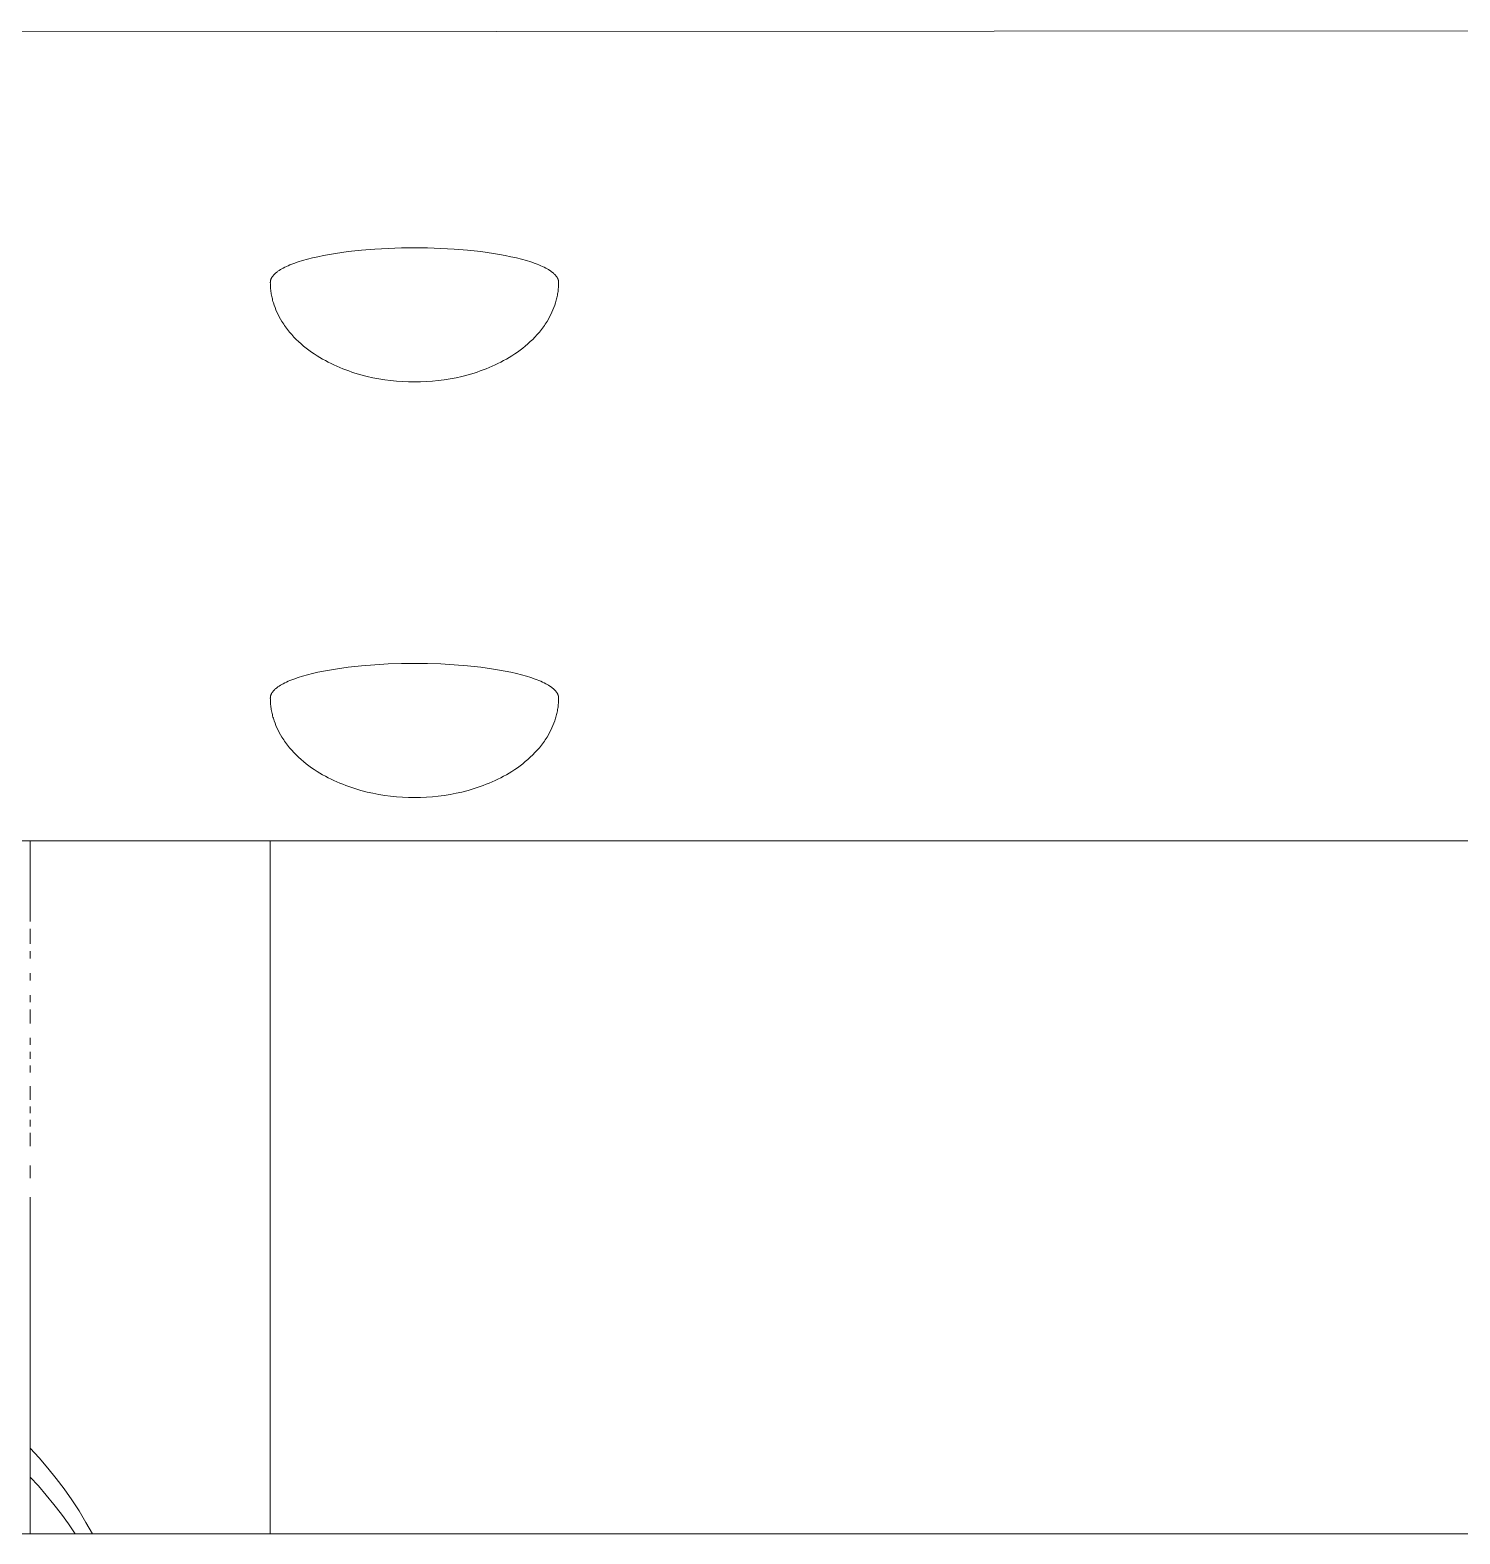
# Model space of a CAD drawing. Header units: inches. Extents: x -9 to 187, y -3 to 135.
# Drawn here: x 6.716 to 9.644, y 67.835 to 70.915 of the extents above; entities that cross this region are included whole.
import ezdxf

# ---------------------------------------------------------------- set-up
doc = ezdxf.new("R2010")
doc.units = ezdxf.units.IN
doc.layers.add('ZANO_R', color=7, linetype='Continuous', lineweight=0)

msp = doc.modelspace()

# ---------------------------------------------------------------- linework, layer by layer
at = {"layer": 'ZANO_R'}
for p, q in [((-1.94527, 70.90566), (12.03027, 70.91451)), ((7.30529, 70.45053), (7.31688, 70.45291)), ((7.31688, 70.45291), (7.32894, 70.45514)), ((7.32894, 70.45514), (7.34141, 70.45721)), ((7.34141, 70.45721), (7.36737, 70.46085)), ((7.36737, 70.46085), (7.3943, 70.4638)), ((7.3943, 70.4638), (7.42174, 70.46604)), ((7.42174, 70.46604), (7.44926, 70.46759)), ((7.44926, 70.46759), (7.47645, 70.46849)), ((7.47645, 70.46849), (7.50298, 70.46878)), ((7.50298, 70.46878), (7.52951, 70.46849)), ((7.52951, 70.46849), (7.55671, 70.46759)), ((7.55671, 70.46759), (7.58422, 70.46604)), ((7.58422, 70.46604), (7.61166, 70.4638)), ((7.61166, 70.4638), (7.63859, 70.46085)), ((7.63859, 70.46085), (7.66455, 70.45721)), ((7.66455, 70.45721), (7.67702, 70.45514)), ((7.67702, 70.45514), (7.68908, 70.45291)), ((7.68908, 70.45291), (7.70068, 70.45053)), ((7.22342, 70.42067), (7.22461, 70.42149)), ((7.22461, 70.42149), (7.22585, 70.42231)), ((7.22585, 70.42231), (7.22845, 70.42396)), ((7.22845, 70.42396), (7.23124, 70.42559)), ((7.23124, 70.42559), (7.23422, 70.42721)), ((7.23422, 70.42721), (7.23737, 70.42882)), ((7.23737, 70.42882), (7.24071, 70.43042)), ((7.24071, 70.43042), (7.24423, 70.43201)), ((7.24423, 70.43201), (7.24793, 70.43358)), ((7.24793, 70.43358), (7.2518, 70.43513)), ((7.2518, 70.43513), (7.25585, 70.43666)), ((7.25585, 70.43666), (7.26447, 70.43966)), ((7.26447, 70.43966), (7.27376, 70.44255)), ((7.27376, 70.44255), (7.28368, 70.44534)), ((7.28368, 70.44534), (7.2942, 70.448)), ((7.2942, 70.448), (7.30529, 70.45053)), ((7.70068, 70.45053), (7.71176, 70.448)), ((7.71176, 70.448), (7.72228, 70.44534)), ((7.72228, 70.44534), (7.7322, 70.44255)), ((7.7322, 70.44255), (7.74149, 70.43966)), ((7.74149, 70.43966), (7.75011, 70.43666)), ((7.75011, 70.43666), (7.75416, 70.43513)), ((7.75416, 70.43513), (7.75804, 70.43358)), ((7.75804, 70.43358), (7.76174, 70.43201)), ((7.76174, 70.43201), (7.76525, 70.43042)), ((7.76525, 70.43042), (7.76859, 70.42882)), ((7.76859, 70.42882), (7.77175, 70.42721)), ((7.77175, 70.42721), (7.77472, 70.42559)), ((7.77472, 70.42559), (7.77751, 70.42396)), ((7.77751, 70.42396), (7.78011, 70.42231)), ((7.78011, 70.42231), (7.78135, 70.42149)), ((7.78135, 70.42149), (7.78254, 70.42067)), ((7.20772, 70.39785), (7.20773, 70.39824)), ((7.20772, 70.39785), (7.20775, 70.39518)), ((7.20773, 70.39824), (7.20774, 70.39863)), ((7.20774, 70.39863), (7.20776, 70.39903)), ((7.20775, 70.39518), (7.20782, 70.39252)), ((7.20776, 70.39903), (7.2078, 70.39942)), ((7.2078, 70.39942), (7.20784, 70.39982)), ((7.20782, 70.39252), (7.20795, 70.38987)), ((7.20784, 70.39982), (7.20789, 70.40021)), ((7.20789, 70.40021), (7.20795, 70.40061)), ((7.20795, 70.40061), (7.20802, 70.40101)), ((7.20802, 70.40101), (7.2081, 70.40141)), ((7.2081, 70.40141), (7.20818, 70.40181)), ((7.20818, 70.40181), (7.20828, 70.40221)), ((7.20828, 70.40221), (7.20839, 70.40261)), ((7.20839, 70.40261), (7.20851, 70.40301)), ((7.20851, 70.40301), (7.20863, 70.40341)), ((7.20863, 70.40341), (7.20877, 70.40382)), ((7.20877, 70.40382), (7.20892, 70.40422)), ((7.20892, 70.40422), (7.20908, 70.40462)), ((7.20908, 70.40462), (7.20924, 70.40503)), ((7.20924, 70.40503), (7.20942, 70.40544)), ((7.20942, 70.40544), (7.20961, 70.40584)), ((7.20961, 70.40584), (7.2098, 70.40625)), ((7.2098, 70.40625), (7.21001, 70.40666)), ((7.21001, 70.40666), (7.21023, 70.40706)), ((7.21023, 70.40706), (7.21045, 70.40747)), ((7.21045, 70.40747), (7.21069, 70.40788)), ((7.21069, 70.40788), (7.21094, 70.40829)), ((7.21094, 70.40829), (7.2112, 70.4087)), ((7.2112, 70.4087), (7.21147, 70.40911)), ((7.21147, 70.40911), (7.21204, 70.40993)), ((7.21204, 70.40993), (7.21265, 70.41075)), ((7.21265, 70.41075), (7.21331, 70.41158)), ((7.21331, 70.41158), (7.21401, 70.4124)), ((7.21401, 70.4124), (7.21475, 70.41323)), ((7.21475, 70.41323), (7.21554, 70.41405)), ((7.21554, 70.41405), (7.21637, 70.41488)), ((7.21637, 70.41488), (7.21724, 70.41571)), ((7.21724, 70.41571), (7.21816, 70.41654)), ((7.21816, 70.41654), (7.21912, 70.41736)), ((7.21912, 70.41736), (7.22013, 70.41819)), ((7.22013, 70.41819), (7.22118, 70.41902)), ((7.22118, 70.41902), (7.22228, 70.41984)), ((7.22228, 70.41984), (7.22342, 70.42067)), ((7.78254, 70.42067), (7.78368, 70.41984)), ((7.78368, 70.41984), (7.78478, 70.41902)), ((7.78478, 70.41902), (7.78583, 70.41819)), ((7.78583, 70.41819), (7.78684, 70.41736)), ((7.78684, 70.41736), (7.7878, 70.41654)), ((7.7878, 70.41654), (7.78872, 70.41571)), ((7.78872, 70.41571), (7.7896, 70.41488)), ((7.7896, 70.41488), (7.79043, 70.41405)), ((7.79043, 70.41405), (7.79121, 70.41323)), ((7.79121, 70.41323), (7.79195, 70.4124)), ((7.79195, 70.4124), (7.79265, 70.41158)), ((7.79265, 70.41158), (7.79331, 70.41075)), ((7.79331, 70.41075), (7.79392, 70.40993)), ((7.79392, 70.40993), (7.79449, 70.40911)), ((7.79449, 70.40911), (7.79476, 70.4087)), ((7.79476, 70.4087), (7.79502, 70.40829)), ((7.79502, 70.40829), (7.79527, 70.40788)), ((7.79527, 70.40788), (7.79551, 70.40747)), ((7.79551, 70.40747), (7.79574, 70.40706)), ((7.79574, 70.40706), (7.79595, 70.40666)), ((7.79595, 70.40666), (7.79616, 70.40625)), ((7.79616, 70.40625), (7.79636, 70.40584)), ((7.79636, 70.40584), (7.79654, 70.40544)), ((7.79654, 70.40544), (7.79672, 70.40503)), ((7.79672, 70.40503), (7.79689, 70.40462)), ((7.79689, 70.40462), (7.79704, 70.40422)), ((7.79704, 70.40422), (7.79719, 70.40382)), ((7.79719, 70.40382), (7.79733, 70.40341)), ((7.79733, 70.40341), (7.79745, 70.40301)), ((7.79745, 70.40301), (7.79757, 70.40261)), ((7.79757, 70.40261), (7.79768, 70.40221)), ((7.79768, 70.40221), (7.79778, 70.40181)), ((7.79778, 70.40181), (7.79787, 70.40141)), ((7.79787, 70.40141), (7.79794, 70.40101)), ((7.79794, 70.40101), (7.79801, 70.40061)), ((7.79801, 70.40061), (7.79807, 70.40021)), ((7.79801, 70.38987), (7.79814, 70.39252)), ((7.79807, 70.40021), (7.79812, 70.39982)), ((7.79812, 70.39982), (7.79817, 70.39942)), ((7.79814, 70.39252), (7.79821, 70.39518)), ((7.79817, 70.39942), (7.7982, 70.39903)), ((7.7982, 70.39903), (7.79822, 70.39863)), ((7.79821, 70.39518), (7.79824, 70.39785)), ((7.79822, 70.39863), (7.79823, 70.39824)), ((7.79823, 70.39824), (7.79824, 70.39785)), ((7.20795, 70.38987), (7.20812, 70.38723)), ((7.20812, 70.38723), (7.20835, 70.3846)), ((7.20835, 70.3846), (7.20862, 70.38198)), ((7.20862, 70.38198), (7.20894, 70.37936)), ((7.20894, 70.37936), (7.20931, 70.37676)), ((7.20931, 70.37676), (7.20972, 70.37416)), ((7.20972, 70.37416), (7.21019, 70.37158)), ((7.21019, 70.37158), (7.21069, 70.36901)), ((7.21069, 70.36901), (7.21125, 70.36644)), ((7.21125, 70.36644), (7.21185, 70.36389)), ((7.21185, 70.36389), (7.2125, 70.36135)), ((7.2125, 70.36135), (7.21319, 70.35882)), ((7.79277, 70.35882), (7.79347, 70.36135)), ((7.79347, 70.36135), (7.79411, 70.36389)), ((7.79411, 70.36389), (7.79471, 70.36644)), ((7.79471, 70.36644), (7.79527, 70.36901)), ((7.79527, 70.36901), (7.79578, 70.37158)), ((7.79578, 70.37158), (7.79624, 70.37416)), ((7.79624, 70.37416), (7.79665, 70.37676)), ((7.79665, 70.37676), (7.79702, 70.37936)), ((7.79702, 70.37936), (7.79734, 70.38198)), ((7.79734, 70.38198), (7.79761, 70.3846)), ((7.79761, 70.3846), (7.79784, 70.38723)), ((7.79784, 70.38723), (7.79801, 70.38987)), ((7.21319, 70.35882), (7.21392, 70.3563)), ((7.21392, 70.3563), (7.21553, 70.3513)), ((7.21553, 70.3513), (7.2173, 70.34635)), ((7.2173, 70.34635), (7.21925, 70.34145)), ((7.21925, 70.34145), (7.22137, 70.33661)), ((7.22137, 70.33661), (7.22365, 70.33182)), ((7.22365, 70.33182), (7.22609, 70.32709)), ((7.77988, 70.32709), (7.78232, 70.33182)), ((7.78232, 70.33182), (7.7846, 70.33661)), ((7.7846, 70.33661), (7.78671, 70.34145)), ((7.78671, 70.34145), (7.78866, 70.34635)), ((7.78866, 70.34635), (7.79044, 70.3513)), ((7.79044, 70.3513), (7.79204, 70.3563)), ((7.79204, 70.3563), (7.79277, 70.35882)), ((7.22609, 70.32709), (7.22868, 70.32243)), ((7.22868, 70.32243), (7.23144, 70.31782)), ((7.23144, 70.31782), (7.23323, 70.31498)), ((7.23323, 70.31498), (7.23507, 70.31218)), ((7.23507, 70.31218), (7.23697, 70.30941)), ((7.23697, 70.30941), (7.23891, 70.30667)), ((7.23891, 70.30667), (7.24091, 70.30397)), ((7.24091, 70.30397), (7.24295, 70.3013)), ((7.24295, 70.3013), (7.24717, 70.29607)), ((7.7588, 70.29607), (7.76302, 70.3013)), ((7.76302, 70.3013), (7.76506, 70.30397)), ((7.76506, 70.30397), (7.76705, 70.30667)), ((7.76705, 70.30667), (7.769, 70.30941)), ((7.769, 70.30941), (7.77089, 70.31218)), ((7.77089, 70.31218), (7.77273, 70.31498)), ((7.77273, 70.31498), (7.77453, 70.31782)), ((7.77453, 70.31782), (7.77728, 70.32243)), ((7.77728, 70.32243), (7.77988, 70.32709)), ((7.24717, 70.29607), (7.25156, 70.29098)), ((7.25156, 70.29098), (7.25613, 70.28602)), ((7.25613, 70.28602), (7.26086, 70.2812)), ((7.26086, 70.2812), (7.26573, 70.27652)), ((7.26573, 70.27652), (7.27075, 70.27198)), ((7.27075, 70.27198), (7.2759, 70.26758)), ((7.2759, 70.26758), (7.28118, 70.26332)), ((7.72478, 70.26332), (7.73006, 70.26758)), ((7.73006, 70.26758), (7.73521, 70.27198)), ((7.73521, 70.27198), (7.74023, 70.27652)), ((7.74023, 70.27652), (7.74511, 70.2812)), ((7.74511, 70.2812), (7.74983, 70.28602)), ((7.74983, 70.28602), (7.7544, 70.29098)), ((7.7544, 70.29098), (7.7588, 70.29607)), ((7.28118, 70.26332), (7.28657, 70.2592)), ((7.28657, 70.2592), (7.29207, 70.25522)), ((7.29207, 70.25522), (7.29767, 70.25138)), ((7.29767, 70.25138), (7.30335, 70.24768)), ((7.30335, 70.24768), (7.30912, 70.24412)), ((7.30912, 70.24412), (7.31473, 70.24083)), ((7.31473, 70.24083), (7.32042, 70.23766)), ((7.32042, 70.23766), (7.32618, 70.23461)), ((7.67978, 70.23461), (7.68554, 70.23766)), ((7.68554, 70.23766), (7.69123, 70.24083)), ((7.69123, 70.24083), (7.69684, 70.24412)), ((7.69684, 70.24412), (7.70261, 70.24768)), ((7.70261, 70.24768), (7.7083, 70.25138)), ((7.7083, 70.25138), (7.71389, 70.25522)), ((7.71389, 70.25522), (7.71939, 70.2592)), ((7.71939, 70.2592), (7.72478, 70.26332)), ((7.32618, 70.23461), (7.33201, 70.23168)), ((7.33201, 70.23168), (7.33791, 70.22886)), ((7.33791, 70.22886), (7.34387, 70.22616)), ((7.34387, 70.22616), (7.34989, 70.22357)), ((7.34989, 70.22357), (7.35596, 70.2211)), ((7.35596, 70.2211), (7.36208, 70.21874)), ((7.36208, 70.21874), (7.36825, 70.21649)), ((7.36825, 70.21649), (7.37445, 70.21436)), ((7.37445, 70.21436), (7.38069, 70.21234)), ((7.38069, 70.21234), (7.39327, 70.20863)), ((7.39327, 70.20863), (7.40594, 70.20536)), ((7.40594, 70.20536), (7.41787, 70.2027)), ((7.58809, 70.2027), (7.60002, 70.20536)), ((7.60002, 70.20536), (7.61269, 70.20863)), ((7.61269, 70.20863), (7.62527, 70.21234)), ((7.62527, 70.21234), (7.63151, 70.21436)), ((7.63151, 70.21436), (7.63772, 70.21649)), ((7.63772, 70.21649), (7.64388, 70.21874)), ((7.64388, 70.21874), (7.65, 70.2211)), ((7.65, 70.2211), (7.65607, 70.22357)), ((7.65607, 70.22357), (7.66209, 70.22616)), ((7.66209, 70.22616), (7.66805, 70.22886)), ((7.66805, 70.22886), (7.67395, 70.23168)), ((7.67395, 70.23168), (7.67978, 70.23461)), ((7.41787, 70.2027), (7.42989, 70.20039)), ((7.42989, 70.20039), (7.44198, 70.19844)), ((7.44198, 70.19844), (7.45413, 70.19684)), ((7.45413, 70.19684), (7.46632, 70.1956)), ((7.46632, 70.1956), (7.47853, 70.19472)), ((7.47853, 70.19472), (7.49076, 70.1942)), ((7.49076, 70.1942), (7.50298, 70.19403)), ((7.50298, 70.19403), (7.5152, 70.1942)), ((7.5152, 70.1942), (7.52743, 70.19472)), ((7.52743, 70.19472), (7.53965, 70.1956)), ((7.53965, 70.1956), (7.55184, 70.19684)), ((7.55184, 70.19684), (7.56398, 70.19844)), ((7.56398, 70.19844), (7.57608, 70.20039)), ((7.57608, 70.20039), (7.58809, 70.2027)), ((7.26447, 69.58869), (7.27376, 69.59159)), ((7.27376, 69.59159), (7.28368, 69.59438)), ((7.28368, 69.59438), (7.2942, 69.59704)), ((7.2942, 69.59704), (7.30529, 69.59957)), ((7.30529, 69.59957), (7.31688, 69.60195)), ((7.31688, 69.60195), (7.32894, 69.60418)), ((7.32894, 69.60418), (7.34141, 69.60625)), ((7.34141, 69.60625), (7.36737, 69.60989)), ((7.36737, 69.60989), (7.3943, 69.61283)), ((7.3943, 69.61283), (7.42174, 69.61508)), ((7.42174, 69.61508), (7.44926, 69.61663)), ((7.44926, 69.61663), (7.47645, 69.61753)), ((7.47645, 69.61753), (7.50298, 69.61781)), ((7.50298, 69.61781), (7.52951, 69.61753)), ((7.52951, 69.61753), (7.55671, 69.61663)), ((7.55671, 69.61663), (7.58422, 69.61508)), ((7.58422, 69.61508), (7.61166, 69.61283)), ((7.61166, 69.61283), (7.63859, 69.60989)), ((7.63859, 69.60989), (7.66455, 69.60625)), ((7.66455, 69.60625), (7.67702, 69.60418)), ((7.67702, 69.60418), (7.68908, 69.60195)), ((7.68908, 69.60195), (7.70068, 69.59957)), ((7.70068, 69.59957), (7.71176, 69.59704)), ((7.71176, 69.59704), (7.72228, 69.59438)), ((7.72228, 69.59438), (7.7322, 69.59159)), ((7.7322, 69.59159), (7.74149, 69.58869)), ((7.21147, 69.55815), (7.21204, 69.55897)), ((7.21204, 69.55897), (7.21265, 69.55979)), ((7.21265, 69.55979), (7.21331, 69.56062)), ((7.21331, 69.56062), (7.21401, 69.56144)), ((7.21401, 69.56144), (7.21475, 69.56227)), ((7.21475, 69.56227), (7.21554, 69.56309)), ((7.21554, 69.56309), (7.21637, 69.56392)), ((7.21637, 69.56392), (7.21724, 69.56475)), ((7.21724, 69.56475), (7.21816, 69.56557)), ((7.21816, 69.56557), (7.21912, 69.5664)), ((7.21912, 69.5664), (7.22013, 69.56723)), ((7.22013, 69.56723), (7.22118, 69.56806)), ((7.22118, 69.56806), (7.22228, 69.56888)), ((7.22228, 69.56888), (7.22342, 69.56971)), ((7.22342, 69.56971), (7.22461, 69.57053)), ((7.22461, 69.57053), (7.22585, 69.57135)), ((7.22585, 69.57135), (7.22845, 69.57299)), ((7.22845, 69.57299), (7.23124, 69.57463)), ((7.23124, 69.57463), (7.23422, 69.57625)), ((7.23422, 69.57625), (7.23737, 69.57786)), ((7.23737, 69.57786), (7.24071, 69.57946)), ((7.24071, 69.57946), (7.24423, 69.58105)), ((7.24423, 69.58105), (7.24793, 69.58262)), ((7.24793, 69.58262), (7.2518, 69.58417)), ((7.2518, 69.58417), (7.25585, 69.5857)), ((7.25585, 69.5857), (7.26447, 69.58869)), ((7.74149, 69.58869), (7.75011, 69.5857)), ((7.75011, 69.5857), (7.75416, 69.58417)), ((7.75416, 69.58417), (7.75804, 69.58262)), ((7.75804, 69.58262), (7.76174, 69.58105)), ((7.76174, 69.58105), (7.76525, 69.57946)), ((7.76525, 69.57946), (7.76859, 69.57786)), ((7.76859, 69.57786), (7.77175, 69.57625)), ((7.77175, 69.57625), (7.77472, 69.57463)), ((7.77472, 69.57463), (7.77751, 69.57299)), ((7.77751, 69.57299), (7.78011, 69.57135)), ((7.78011, 69.57135), (7.78135, 69.57053)), ((7.78135, 69.57053), (7.78254, 69.56971)), ((7.78254, 69.56971), (7.78368, 69.56888)), ((7.78368, 69.56888), (7.78478, 69.56806)), ((7.78478, 69.56806), (7.78583, 69.56723)), ((7.78583, 69.56723), (7.78684, 69.5664)), ((7.78684, 69.5664), (7.7878, 69.56557)), ((7.7878, 69.56557), (7.78872, 69.56475)), ((7.78872, 69.56475), (7.7896, 69.56392)), ((7.7896, 69.56392), (7.79043, 69.56309)), ((7.79043, 69.56309), (7.79121, 69.56227)), ((7.79121, 69.56227), (7.79195, 69.56144)), ((7.79195, 69.56144), (7.79265, 69.56062)), ((7.79265, 69.56062), (7.79331, 69.55979)), ((7.79331, 69.55979), (7.79392, 69.55897)), ((7.79392, 69.55897), (7.79449, 69.55815)), ((7.20772, 69.54689), (7.20773, 69.54728)), ((7.20772, 69.54689), (7.20775, 69.54422)), ((7.20773, 69.54728), (7.20774, 69.54767)), ((7.20774, 69.54767), (7.20776, 69.54806)), ((7.20775, 69.54422), (7.20782, 69.54156)), ((7.20776, 69.54806), (7.2078, 69.54846)), ((7.2078, 69.54846), (7.20784, 69.54886)), ((7.20782, 69.54156), (7.20795, 69.53891)), ((7.20784, 69.54886), (7.20789, 69.54925)), ((7.20789, 69.54925), (7.20795, 69.54965)), ((7.20795, 69.54965), (7.20802, 69.55005)), ((7.20795, 69.53891), (7.20812, 69.53627)), ((7.20802, 69.55005), (7.2081, 69.55045)), ((7.2081, 69.55045), (7.20818, 69.55085)), ((7.20812, 69.53627), (7.20835, 69.53364)), ((7.20818, 69.55085), (7.20828, 69.55125)), ((7.20828, 69.55125), (7.20839, 69.55165)), ((7.20835, 69.53364), (7.20862, 69.53102)), ((7.20839, 69.55165), (7.20851, 69.55205)), ((7.20851, 69.55205), (7.20863, 69.55245)), ((7.20862, 69.53102), (7.20894, 69.5284)), ((7.20863, 69.55245), (7.20877, 69.55285)), ((7.20877, 69.55285), (7.20892, 69.55326)), ((7.20892, 69.55326), (7.20908, 69.55366)), ((7.20894, 69.5284), (7.20931, 69.5258)), ((7.20908, 69.55366), (7.20924, 69.55407)), ((7.20924, 69.55407), (7.20942, 69.55447)), ((7.20942, 69.55447), (7.20961, 69.55488)), ((7.20961, 69.55488), (7.2098, 69.55529)), ((7.2098, 69.55529), (7.21001, 69.55569)), ((7.21001, 69.55569), (7.21023, 69.5561)), ((7.21023, 69.5561), (7.21045, 69.55651)), ((7.21045, 69.55651), (7.21069, 69.55692)), ((7.21069, 69.55692), (7.21094, 69.55733)), ((7.21094, 69.55733), (7.2112, 69.55774)), ((7.2112, 69.55774), (7.21147, 69.55815)), ((7.79449, 69.55815), (7.79476, 69.55774)), ((7.79476, 69.55774), (7.79502, 69.55733)), ((7.79502, 69.55733), (7.79527, 69.55692)), ((7.79527, 69.55692), (7.79551, 69.55651)), ((7.79551, 69.55651), (7.79574, 69.5561)), ((7.79574, 69.5561), (7.79595, 69.55569)), ((7.79595, 69.55569), (7.79616, 69.55529)), ((7.79616, 69.55529), (7.79636, 69.55488)), ((7.79636, 69.55488), (7.79654, 69.55447)), ((7.79654, 69.55447), (7.79672, 69.55407)), ((7.79665, 69.5258), (7.79702, 69.5284)), ((7.79672, 69.55407), (7.79689, 69.55366)), ((7.79689, 69.55366), (7.79704, 69.55326)), ((7.79702, 69.5284), (7.79734, 69.53102)), ((7.79704, 69.55326), (7.79719, 69.55285)), ((7.79719, 69.55285), (7.79733, 69.55245)), ((7.79733, 69.55245), (7.79745, 69.55205)), ((7.79734, 69.53102), (7.79761, 69.53364)), ((7.79745, 69.55205), (7.79757, 69.55165)), ((7.79757, 69.55165), (7.79768, 69.55125)), ((7.79761, 69.53364), (7.79784, 69.53627)), ((7.79768, 69.55125), (7.79778, 69.55085)), ((7.79778, 69.55085), (7.79787, 69.55045)), ((7.79784, 69.53627), (7.79801, 69.53891)), ((7.79787, 69.55045), (7.79794, 69.55005)), ((7.79794, 69.55005), (7.79801, 69.54965)), ((7.79801, 69.54965), (7.79807, 69.54925)), ((7.79801, 69.53891), (7.79814, 69.54156)), ((7.79807, 69.54925), (7.79812, 69.54886)), ((7.79812, 69.54886), (7.79817, 69.54846)), ((7.79814, 69.54156), (7.79821, 69.54422)), ((7.79817, 69.54846), (7.7982, 69.54806)), ((7.7982, 69.54806), (7.79822, 69.54767)), ((7.79821, 69.54422), (7.79824, 69.54689)), ((7.79822, 69.54767), (7.79823, 69.54728)), ((7.79823, 69.54728), (7.79824, 69.54689)), ((7.20931, 69.5258), (7.20972, 69.5232)), ((7.20972, 69.5232), (7.21019, 69.52062)), ((7.21019, 69.52062), (7.21069, 69.51804)), ((7.21069, 69.51804), (7.21125, 69.51548)), ((7.21125, 69.51548), (7.21185, 69.51293)), ((7.21185, 69.51293), (7.2125, 69.51039)), ((7.2125, 69.51039), (7.21319, 69.50786)), ((7.21319, 69.50786), (7.21392, 69.50534)), ((7.21392, 69.50534), (7.21553, 69.50034)), ((7.21553, 69.50034), (7.2173, 69.49539)), ((7.78866, 69.49539), (7.79044, 69.50034)), ((7.79044, 69.50034), (7.79204, 69.50534)), ((7.79204, 69.50534), (7.79277, 69.50786)), ((7.79277, 69.50786), (7.79347, 69.51039)), ((7.79347, 69.51039), (7.79411, 69.51293)), ((7.79411, 69.51293), (7.79471, 69.51548)), ((7.79471, 69.51548), (7.79527, 69.51804)), ((7.79527, 69.51804), (7.79578, 69.52062)), ((7.79578, 69.52062), (7.79624, 69.5232)), ((7.79624, 69.5232), (7.79665, 69.5258)), ((7.2173, 69.49539), (7.21925, 69.49049)), ((7.21925, 69.49049), (7.22137, 69.48565)), ((7.22137, 69.48565), (7.22365, 69.48086)), ((7.22365, 69.48086), (7.22609, 69.47613)), ((7.22609, 69.47613), (7.22868, 69.47146)), ((7.22868, 69.47146), (7.23144, 69.46686)), ((7.23144, 69.46686), (7.23323, 69.46402)), ((7.77273, 69.46402), (7.77453, 69.46686)), ((7.77453, 69.46686), (7.77728, 69.47146)), ((7.77728, 69.47146), (7.77988, 69.47613)), ((7.77988, 69.47613), (7.78232, 69.48086)), ((7.78232, 69.48086), (7.7846, 69.48565)), ((7.7846, 69.48565), (7.78671, 69.49049)), ((7.78671, 69.49049), (7.78866, 69.49539)), ((7.23323, 69.46402), (7.23507, 69.46122)), ((7.23507, 69.46122), (7.23697, 69.45845)), ((7.23697, 69.45845), (7.23891, 69.45571)), ((7.23891, 69.45571), (7.24091, 69.45301)), ((7.24091, 69.45301), (7.24295, 69.45034)), ((7.24295, 69.45034), (7.24717, 69.44511)), ((7.24717, 69.44511), (7.25156, 69.44002)), ((7.25156, 69.44002), (7.25613, 69.43506)), ((7.74983, 69.43506), (7.7544, 69.44002)), ((7.7544, 69.44002), (7.7588, 69.44511)), ((7.7588, 69.44511), (7.76302, 69.45034)), ((7.76302, 69.45034), (7.76506, 69.45301)), ((7.76506, 69.45301), (7.76705, 69.45571)), ((7.76705, 69.45571), (7.769, 69.45845)), ((7.769, 69.45845), (7.77089, 69.46122)), ((7.77089, 69.46122), (7.77273, 69.46402)), ((7.25613, 69.43506), (7.26086, 69.43024)), ((7.26086, 69.43024), (7.26573, 69.42556)), ((7.26573, 69.42556), (7.27075, 69.42102)), ((7.27075, 69.42102), (7.2759, 69.41662)), ((7.2759, 69.41662), (7.28118, 69.41236)), ((7.28118, 69.41236), (7.28657, 69.40824)), ((7.28657, 69.40824), (7.29207, 69.40426)), ((7.71389, 69.40426), (7.71939, 69.40824)), ((7.71939, 69.40824), (7.72478, 69.41236)), ((7.72478, 69.41236), (7.73006, 69.41662)), ((7.73006, 69.41662), (7.73521, 69.42102)), ((7.73521, 69.42102), (7.74023, 69.42556)), ((7.74023, 69.42556), (7.74511, 69.43024)), ((7.74511, 69.43024), (7.74983, 69.43506)), ((7.29207, 69.40426), (7.29767, 69.40042)), ((7.29767, 69.40042), (7.30335, 69.39672)), ((7.30335, 69.39672), (7.30912, 69.39316)), ((7.30912, 69.39316), (7.31473, 69.38987)), ((7.31473, 69.38987), (7.32042, 69.3867)), ((7.32042, 69.3867), (7.32618, 69.38365)), ((7.32618, 69.38365), (7.33201, 69.38072)), ((7.33201, 69.38072), (7.33791, 69.3779)), ((7.33791, 69.3779), (7.34387, 69.3752)), ((7.34387, 69.3752), (7.34989, 69.37261)), ((7.65607, 69.37261), (7.66209, 69.3752)), ((7.66209, 69.3752), (7.66805, 69.3779)), ((7.66805, 69.3779), (7.67395, 69.38072)), ((7.67395, 69.38072), (7.67978, 69.38365)), ((7.67978, 69.38365), (7.68554, 69.3867)), ((7.68554, 69.3867), (7.69123, 69.38987)), ((7.69123, 69.38987), (7.69684, 69.39316)), ((7.69684, 69.39316), (7.70261, 69.39672)), ((7.70261, 69.39672), (7.7083, 69.40042)), ((7.7083, 69.40042), (7.71389, 69.40426)), ((7.34989, 69.37261), (7.35596, 69.37014)), ((7.35596, 69.37014), (7.36208, 69.36778)), ((7.36208, 69.36778), (7.36825, 69.36553)), ((7.36825, 69.36553), (7.37445, 69.3634)), ((7.37445, 69.3634), (7.38069, 69.36137)), ((7.38069, 69.36137), (7.39327, 69.35766)), ((7.39327, 69.35766), (7.40594, 69.35439)), ((7.40594, 69.35439), (7.41787, 69.35174)), ((7.41787, 69.35174), (7.42989, 69.34943)), ((7.42989, 69.34943), (7.44198, 69.34748)), ((7.44198, 69.34748), (7.45413, 69.34588)), ((7.45413, 69.34588), (7.46632, 69.34464)), ((7.46632, 69.34464), (7.47853, 69.34376)), ((7.47853, 69.34376), (7.49076, 69.34323)), ((7.49076, 69.34323), (7.50298, 69.34307)), ((7.50298, 69.34307), (7.5152, 69.34323)), ((7.5152, 69.34323), (7.52743, 69.34376)), ((7.52743, 69.34376), (7.53965, 69.34464)), ((7.53965, 69.34464), (7.55184, 69.34588)), ((7.55184, 69.34588), (7.56398, 69.34748)), ((7.56398, 69.34748), (7.57608, 69.34943)), ((7.57608, 69.34943), (7.58809, 69.35174)), ((7.58809, 69.35174), (7.60002, 69.35439)), ((7.60002, 69.35439), (7.61269, 69.35766)), ((7.61269, 69.35766), (7.62527, 69.36137)), ((7.62527, 69.36137), (7.63151, 69.3634)), ((7.63151, 69.3634), (7.63772, 69.36553)), ((7.63772, 69.36553), (7.64388, 69.36778)), ((7.64388, 69.36778), (7.65, 69.37014)), ((7.65, 69.37014), (7.65607, 69.37261)), ((-1.5516, 69.25466), (12.03027, 69.25466)), ((6.71564, 69.08941), (6.71564, 69.25466)), ((7.20772, 67.83533), (7.20772, 69.25466)), ((6.71564, 69.04381), (6.71564, 69.07421)), ((6.71557, 69.04381), (6.71557, 69.04524)), ((6.71564, 69.01347), (6.71564, 69.02861)), ((6.71564, 68.96844), (6.71564, 68.98338)), ((6.71564, 68.92399), (6.71564, 68.93874)), ((6.71565, 68.88013), (6.71565, 68.9093)), ((6.71565, 68.83686), (6.71565, 68.85122)), ((6.71565, 68.80835), (6.71565, 68.82258)), ((6.71557, 68.79165), (6.71557, 68.7942)), ((6.71565, 68.78011), (6.71565, 68.7942)), ((6.71565, 68.72443), (6.71565, 68.75213)), ((6.71565, 68.69699), (6.71565, 68.71068)), ((6.71565, 68.66983), (6.71565, 68.68338)), ((6.71557, 68.62961), (6.71557, 68.63926)), ((6.71565, 68.62961), (6.71565, 68.65635)), ((6.71557, 68.57677), (6.71557, 68.57783)), ((6.71565, 68.56369), (6.71565, 68.58992)), ((6.71557, 68.5121), (6.71557, 68.51622)), ((6.71557, 68.51592), (6.71557, 68.39244)), ((6.71565, 68.49938), (6.71565, 68.52489)), ((6.71557, 68.44922), (6.71557, 68.45442)), ((6.71565, 68.43686), (6.71565, 68.46165)), ((6.71557, 68.38815), (6.71557, 68.39244)), ((6.71557, 68.39223), (6.71557, 68.26797)), ((6.71565, 68.37615), (6.71565, 68.40022)), ((6.71557, 68.32889), (6.71557, 68.33029)), ((6.71565, 68.31727), (6.71565, 68.3406)), ((6.71565, 68.26023), (6.71565, 68.27149)), ((6.71557, 68.26345), (6.71557, 68.14282)), ((6.71557, 68.20506), (6.71557, 68.20548)), ((6.71565, 68.19425), (6.71565, 68.21594)), ((6.71565, 68.13099), (6.71565, 68.15178)), ((6.71557, 68.14133), (6.71557, 68.08001)), ((6.71557, 68.07048), (6.71557, 68.08001)), ((6.71557, 68.07972), (6.71557, 68.01853)), ((6.71565, 68.07048), (6.71565, 68.08037)), ((6.71565, 67.99411), (6.71565, 68.02217)), ((6.71557, 68.01097), (6.71557, 67.95688)), ((6.73412, 67.9909), (6.71565, 68.01089)), ((6.7519, 67.9703), (6.73412, 67.9909)), ((6.71565, 67.94011), (6.71565, 67.96676)), ((6.769, 67.94911), (6.7519, 67.9703)), ((6.71557, 67.95191), (6.71557, 67.89508)), ((6.73252, 67.93363), (6.71565, 67.95184)), ((6.74883, 67.9149), (6.73252, 67.93363)), ((6.78537, 67.92737), (6.769, 67.94911)), ((6.80101, 67.9051), (6.78537, 67.92737)), ((6.71566, 67.88904), (6.71566, 67.89732)), ((6.76456, 67.8957), (6.74883, 67.9149)), ((6.8159, 67.88232), (6.80101, 67.9051)), ((6.71557, 67.88904), (6.71557, 67.89059)), ((6.71557, 67.89033), (6.71557, 67.83533)), ((6.7797, 67.87602), (6.76456, 67.8957)), ((6.79424, 67.85589), (6.7797, 67.87602)), ((6.83002, 67.85905), (6.8159, 67.88232)), ((12.03027, 67.83533), (-1.5516, 67.83533)), ((6.71566, 67.83533), (6.71566, 67.84883)), ((6.80815, 67.83533), (6.79424, 67.85589)), ((6.84336, 67.83533), (6.83002, 67.85905))]:
    msp.add_line(p, q, dxfattribs=at)

doc.saveas('drawing.dxf')
